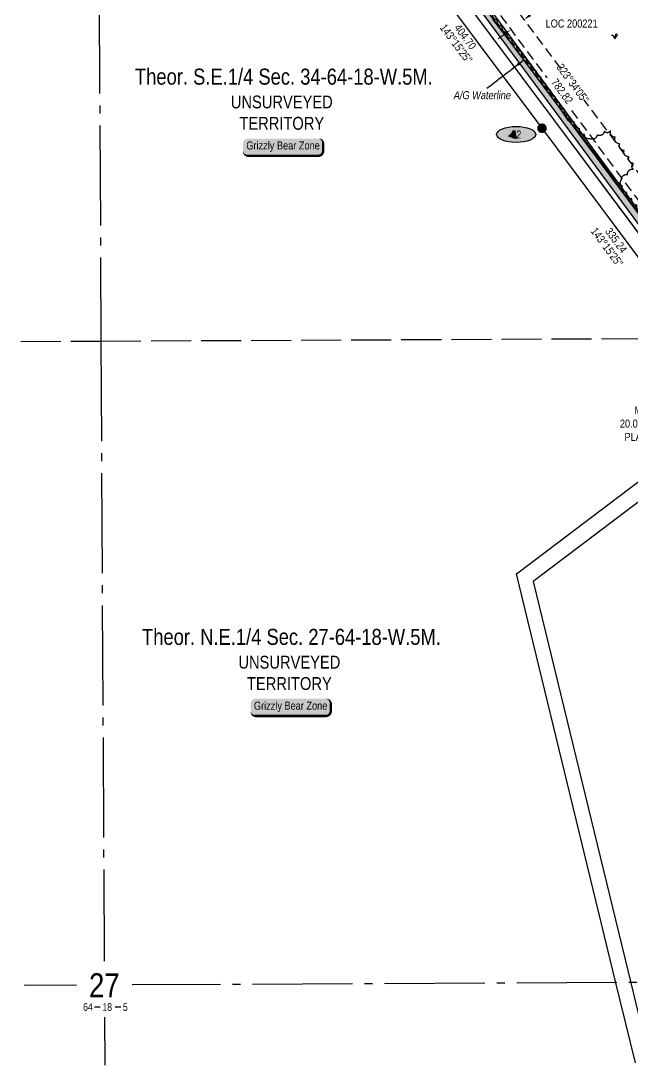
# Model space of a CAD drawing. Extents: x 522460 to 527368, y 6046501 to 6050026.
# Drawn here: x 523493 to 524256, y 6046584 to 6047888 of the extents above; entities that cross this region are included whole.
import ezdxf
from ezdxf.enums import TextEntityAlignment as Align

# ---------------------------------------------------------------- set-up
doc = ezdxf.new("R2010")
doc.units = 0
doc.header["$LTSCALE"] = 5
doc.header["$PDSIZE"] = 0.5
for name, pattern in [('0', [1, 1, 0]), ('foc-ACCESSROAD', [3.75, 2.5, -1.25]), ('foc-QUARTERLINE', [33, 25, -3, 2, -3]), ('foc-TOPO', [1, 0.2, -0.8]), ('foc-UNSURVEYED', [12.5, 10, -2.5])]:
    doc.linetypes.add(name, pattern=pattern)
doc.layers.get('Defpoints').update_dxf_attribs({"color": 9})
for name, color, linetype in [('10', 1, 'Continuous'), ('9', 3, 'Continuous'), ('AS-PIPE-AG', 44, 'Continuous'), ('AS-PIPE-UG-T', 44, 'Continuous'), ('AS-WILDLIFE-BLOCK', 131, 'Continuous'), ('C-AR', 13, 'foc-ACCESSROAD'), ('C-RW', 13, 'Continuous'), ('C-SYMBOL', 7, 'Continuous'), ('F-RW', 190, 'Continuous'), ('L-BD1', 253, 'Continuous'), ('L-MON', 1, 'Continuous'), ('L-SECLBL', 7, 'Continuous'), ('L-SECQ', 8, 'foc-QUARTERLINE'), ('L-UNS-T', 3, 'Continuous'), ('L-USEC', 7, 'foc-UNSURVEYED'), ('P-ELEVATION', 7, 'Continuous'), ('P-PROPOSED', 10, 'Continuous'), ('P-PROPOSED-H', 21, 'Continuous'), ('P-STATION', 7, 'Continuous'), ('T-BUSH', 110, '0'), ('T-GENERAL', 48, 'foc-TOPO')]:
    doc.layers.add(name, color=color, linetype=linetype)
doc.layers.add('C-AR-T', color=13, linetype='Continuous', lineweight=9)
doc.layers.add('F-RW-T', color=190, linetype='Continuous', lineweight=9)
doc.styles.add('175L', font='ARIALN.TTF', dxfattribs={"height": 20})
doc.styles.add('80', font='ARIALN.TTF', dxfattribs={"height": 10})
doc.styles.add('80CG', font='ARIALN.TTF', dxfattribs={"height": 10})
doc.styles.add('80L', font='ARIALN.TTF', dxfattribs={"height": 10})
doc.styles.add('SIMPLEX', font='ARIALN.TTF')
doc.dimstyles.new('Compass 5 000', dxfattribs={"dimscale": 5, "dimtxt": 9, "dimasz": 2, "dimexe": 0.2, "dimexo": 0.0625, "dimgap": 0.5, "dimtad": 0, "dimtih": 1, "dimtoh": 1, "dimzin": 0, "dimdsep": 46, "dimtxsty": '80CG', "dimcen": 0.1, "dimse1": 1, "dimse2": 1, "dimclrd": 256, "dimclrt": 256, "dimaunit": 1, "dimadec": 4, "dimazin": 0, "dimtfac": 0.06, "dimtofl": 0, "dimtmove": 0, "dimatfit": 1, "dimfxl": 0.2, "dimtolj": 1, "dimtzin": 0, "dimlwd": -1, "dimarcsym": 0})

# ---------------------------------------------------------------- blocks, each defined once
blk = doc.blocks.new('fdia')
at = {"color": 255, "const_width": 1}
blk.add_lwpolyline([(-0.5, 0, 1), (0.5, 0, 1)], format="xyb", close=True, dxfattribs=at)
blk = doc.blocks.new('Fdiaa')
blk.add_blockref('fdia', (0, 0))
blk = doc.blocks.new('fdib')
at = {"color": 1, "const_width": 1.6}
blk.add_lwpolyline([(-0.4, 0, 1), (0.4, 0, 1)], format="xyb", close=True, dxfattribs=at)
at = {"color": 1}
blk.add_circle((0, 0), 0.8, dxfattribs=at)
blk = doc.blocks.new('Fdibb')
blk.add_blockref('fdib', (0, 0))
blk = doc.blocks.new('fdicc')
for name in ['Fdibb', 'Fdiaa']:
    blk.add_blockref(name, (0, 0))
blk = doc.blocks.new('FDI')
blk.add_blockref('fdicc', (0, 0))
blk = doc.blocks.new('L-SECLBL')
at = {"layer": '9', "color": 7}
for p, q in [((-5.1, -27.8), (-12.3, -27.8)), ((20.7, -27.8), (13.5, -27.8))]:
    blk.add_line(p, q, dxfattribs=at)
at = {"layer": '10', "color": 2, "style": 'SIMPLEX'}
blk.add_attdef('SEC', text='', height=30, dxfattribs=at).set_placement((0, 0), align=Align.MIDDLE)
at = {"layer": '10', "color": 5, "style": '80L'}
blk.add_attdef('TWP', text='', height=9.5, dxfattribs=at).set_placement((-14.4, -27.4), align=Align.MIDDLE_RIGHT)
blk.add_attdef('RGE', text='', height=9.5, dxfattribs=at).set_placement((3.6, -27.4), align=Align.MIDDLE_CENTER)
blk.add_attdef('MER', text='', height=9.5, dxfattribs=at).set_placement((23.2, -27.4), align=Align.MIDDLE_LEFT)
blk = doc.blocks.new('MUSK')
at = {"layer": 'T-GENERAL', "linetype": 'Continuous'}
for centre, radius, start, end in [((-0.86, 0.03), 0.856, 357.7915, 88.2897), ((1.86, 0.15), 1.86, 140.732, 184.6871), ((1.91, -0.8), 2.08, 122.4427, 157.2145)]:
    blk.add_arc(centre, radius, start, end, dxfattribs=at)
blk = doc.blocks.new('*D368')
at = {"layer": 'C-AR-T', "transparency": 16777216}
for p, q in [((524327.4, 6047384.7), (524317.4, 6047384.7)), ((524333.4, 6047376.8), (524327.4, 6047384.7)), ((524357.5, 6047344.8), (524363.5, 6047336.8))]:
    blk.add_line(p, q, dxfattribs=at)
for points in [[(524334.8, 6047377.8), (524332.1, 6047375.8), (524339.5, 6047368.8)], [(524358.8, 6047345.8), (524356.2, 6047343.8), (524351.5, 6047352.8)]]:
    blk.add_solid(points, dxfattribs=at)
at = {"layer": 'Defpoints', "color": 0, "transparency": 16777216}
for p in [(524351.3, 6047377.7), (524363.3, 6047361.7), (524351.5, 6047352.8)]:
    blk.add_point(p, dxfattribs=at)
at = {"layer": 'C-AR-T', "transparency": 16777216, "insert": (524277.9, 6047384.7), "char_height": 10, "attachment_point": 5, "style": '80CG', "bg_fill": 3, "box_fill_scale": 1.1, "bg_fill_color": 256, "bg_fill_true_color": 13158600, "bg_fill_transparency": 0}
blk.add_mtext('\\A1;Murphy\\P20.00 P/L R/W\\PPLA 121962', dxfattribs=at)
blk = doc.blocks.new('*D383')
at = {"layer": 'Defpoints', "color": 0, "transparency": 16777216}
for p in [(524051.2, 6047932.8), (524083, 6047890.1), (524071, 6047881.2)]:
    blk.add_point(p, dxfattribs=at)
at = {"layer": 'F-RW-T', "transparency": 16777216}
for p, q in [((524059.2, 6047938.8), (524082.6, 6047956.2)), ((524082.6, 6047956.2), (524092.6, 6047956.2)), ((524031.2, 6047917.8), (524023.1, 6047911.8))]:
    blk.add_line(p, q, dxfattribs=at)
for points in [[(524058.2, 6047940.1), (524060.2, 6047937.4), (524051.2, 6047932.8)], [(524030.2, 6047919.2), (524032.2, 6047916.5), (524039.2, 6047923.8)]]:
    blk.add_solid(points, dxfattribs=at)
at = {"layer": 'F-RW-T', "transparency": 16777216, "insert": (524131.7, 6047956.2), "char_height": 10, "attachment_point": 5, "style": '80CG'}
blk.add_mtext('\\A1;Veren\\P15.00 P/L R/W\\PPLA 141388', dxfattribs=at)
blk = doc.blocks.new('*U388')
h = blk.add_hatch(color=255)
edge = h.paths.add_edge_path()
edge.add_line((-44, -11.5), (44, -11.5))
edge.add_arc((44, -5.5), 6, 270, 360)
edge.add_line((50, -5.5), (50, 4))
edge.add_arc((44, 4), 6, 0, 90)
edge.add_line((44, 10), (-44, 10))
edge.add_arc((-44, 4), 6, 90, 180)
edge.add_line((-50, 4), (-50, -5.5))
edge.add_arc((-44, -5.5), 6, 180, 270)
at = {"color": 131, "flags": 128}
blk.add_lwpolyline([(-44, -11.5, 3, 3, 0), (44, -11.5, 3, 3, 0.414214), (50, -5.5, 3, 3, 0), (50, 4, 3, 0, 0.414214), (44, 10, 0, 0, 0), (-44, 10, 0, 0, 0.414214), (-50, 4, 0, 0, 0), (-50, -5.5, 0, 3, 0.414214)], format="xyseb", close=True, dxfattribs=at)
at = {"color": 131, "style": '80'}
blk.add_attdef('ENTER_TEXT_001', (-36, -5), '', height=10, dxfattribs=at)
blk = doc.blocks.new('*U364')
at = {"layer": 'P-ELEVATION'}
h = blk.add_hatch(color=111, dxfattribs=at)
h.dxf.hatch_style = 1
edge = h.paths.add_edge_path()
edge.add_ellipse((0, 0), major_axis=(-24.4, 0), ratio=0.410256, start_angle=0, end_angle=360)
at = {"layer": 'P-ELEVATION', "color": 7, "flags": 128}
blk.add_lwpolyline([(0, 0, 12.5, 0, 0), (-10.7, -2.2, 0, 0, 0)], format="xyseb", dxfattribs=at)
at = {"layer": 'P-ELEVATION', "color": 7}
blk.add_ellipse((0, 0), major_axis=(-24.4, 0), ratio=0.410256, dxfattribs=at)
at = {"layer": 'P-ELEVATION', "style": '80'}
blk.add_attdef('ELEVATION', text='', height=10, dxfattribs=at).set_placement((0, 0), align=Align.MIDDLE_CENTER)
blk = doc.blocks.new('*D484')
at = {"layer": 'C-AR-T', "transparency": 16777216}
for p, q in [((524128.9, 6047895), (524136.9, 6047900.9)), ((524136.9, 6047900.9), (524146.9, 6047900.9)), ((524096.9, 6047871), (524088.8, 6047865.1))]:
    blk.add_line(p, q, dxfattribs=at)
for points in [[(524127.9, 6047896.3), (524129.9, 6047893.6), (524120.9, 6047889)], [(524095.9, 6047872.4), (524097.9, 6047869.7), (524104.9, 6047877)]]:
    blk.add_solid(points, dxfattribs=at)
at = {"layer": 'Defpoints', "color": 0, "transparency": 16777216}
for p in [(524115.4, 6047896.3), (524120.9, 6047889), (524099.4, 6047884.4)]:
    blk.add_point(p, dxfattribs=at)
at = {"layer": 'C-AR-T', "transparency": 16777216, "insert": (524180.4, 6047900.9), "char_height": 10, "attachment_point": 5, "style": '80CG'}
blk.add_mtext('\\A1;Murphy\\P20.00 A/R\\PLOC 200221', dxfattribs=at)

msp = doc.modelspace()

# ---------------------------------------------------------------- hatches: boundary and pattern name
at = {"layer": 'P-PROPOSED-H'}
h = msp.add_hatch(color=256, dxfattribs=at)
h.dxf.hatch_style = 1
h.paths.add_polyline_path([(523670.967, 6049096.484), (523767.918, 6048702.57), (523827.188, 6048442.534), (523899.271, 6048239.285), (523927.04, 6048126.604), (523955.042, 6048069.453), (524419.664, 6047439.985), (524627.06, 6047162.417), (524716.13, 6047035.953), (524786.162, 6046942.441), (524778.149, 6046936.468), (524707.869, 6047030.325), (524618.979, 6047156.533), (524411.639, 6047434.026), (523946.46, 6048064.253), (523917.592, 6048123.17), (523889.685, 6048236.411), (523817.573, 6048439.744), (523758.192, 6048700.265), (523660.686, 6049096.433)])

# ---------------------------------------------------------------- linework, layer by layer
at = {"layer": 'AS-PIPE-AG', "flags": 128}
msp.add_lwpolyline([(524264.9, 6047647.169), (524246.319, 6047671.256), (524228.688, 6047696.049), (524210.682, 6047720.501), (524193.668, 6047742.824), (524186.967, 6047751.532), (524182.735, 6047756.382), (524176.639, 6047762.656), (524168.035, 6047775.089), (524150.466, 6047799.745), (524132.14, 6047823.905), (524114.227, 6047848.252), (524086.289, 6047884.221), (524082.293, 6047889.03)], dxfattribs=at)
at = {"layer": 'C-AR'}
msp.add_lwpolyline([(523622.778, 6048267.06), (523844.739, 6048125.387), (523956.954, 6048108.588), (524193.858, 6047791.238), (524394.88, 6047521.975), (524429.493, 6047472.568), (524429.637, 6047437.522), (524378.681, 6047510.258), (524177.839, 6047779.28), (523945.857, 6048090.037), (523837.571, 6048106.248), (523611.315, 6048250.662)], dxfattribs=at)
at = {"layer": 'C-RW', "flags": 128}
for points in [[(523917.996, 6048085.554), (524157.839, 6047764.307), (524358.436, 6047495.573), (524409.213, 6047423.067), (524403.064, 6047417.908), (524417.904, 6047403.064), (524844.293, 6046831.038), (524981.308, 6046647.117), (524979.353, 6046635.062), (524971.762, 6046588.273)], [(524953.508, 6046588.186), (524955.27, 6046599.043), (524960.04, 6046628.449), (524963.468, 6046649.58), (524964.101, 6046653.485), (524836.279, 6046825.065), (524410.323, 6047396.51), (524395.378, 6047411.459), (524343.856, 6047485.03), (524143.423, 6047753.544), (523901.435, 6048077.664)], [(524260.038, 6046586.472), (524235.797, 6046686.294), (524111.749, 6047197.12), (524381.01, 6047400.601), (524395.378, 6047411.459), (524396.847, 6047409.361), (524406.86, 6047395.069), (524396.965, 6047387.592), (524392.504, 6047384.22), (524132.533, 6047187.771), (524254.289, 6046686.383), (524278.53, 6046586.56)]]:
    msp.add_lwpolyline(points, dxfattribs=at)
at = {"layer": 'F-RW', "flags": 128}
for points in [[(523918.013, 6048085.569), (524157.853, 6047764.34), (524358.588, 6047495.424), (524399.816, 6047436.532), (524385.066, 6047426.211), (524370.32, 6047415.893), (524397.117, 6047377.699), (524413.99, 6047366.509), (524824.259, 6046816.094), (524918.255, 6046689.983), (524939.862, 6046600.664), (524938.177, 6046590.276)], [(524953.401, 6046590.349), (524955.16, 6046601.188), (524932.107, 6046696.486), (524836.28, 6046825.054), (524419.147, 6047384.676), (524409.893, 6047390.814), (524395.393, 6047411.48), (524419.726, 6047428.505), (524419.694, 6047434.282), (524370.602, 6047504.392), (524169.867, 6047773.308), (523931.814, 6048092.144)]]:
    msp.add_lwpolyline(points, dxfattribs=at)
at = {"layer": 'L-SECQ'}
for p, q in [((523588.764, 6048252.004), (523592.762, 6047487.838)), ((523592.762, 6047487.838), (523596.819, 6046713.682)), ((523562.329, 6046683.531), (523497.022, 6046683.218)), ((524401.912, 6046687.55), (523631.575, 6046683.862)), ((523597.186, 6046643.719), (523597.5, 6046583.75))]:
    msp.add_line(p, q, dxfattribs=at)
at = {"layer": 'L-USEC'}
for p, q in [((523492.814, 6047487.362), (523592.762, 6047487.838)), ((523592.762, 6047487.838), (524397.565, 6047491.67))]:
    msp.add_line(p, q, dxfattribs=at)
at = {"layer": 'P-PROPOSED', "flags": 128}
msp.add_lwpolyline([(523670.967, 6049096.484), (523767.918, 6048702.57), (523827.188, 6048442.534), (523899.271, 6048239.285), (523927.04, 6048126.604), (523955.042, 6048069.453), (524419.664, 6047439.985), (524627.06, 6047162.417), (524716.13, 6047035.953), (524786.162, 6046942.441), (524778.149, 6046936.468), (524707.869, 6047030.325), (524618.979, 6047156.533), (524411.639, 6047434.026), (523946.46, 6048064.253), (523917.592, 6048123.17), (523889.685, 6048236.411), (523817.573, 6048439.744), (523758.192, 6048700.265), (523660.686, 6049096.433)], close=True, dxfattribs=at)
at = {"layer": 'T-BUSH', "flags": 128}
msp.add_lwpolyline([(524412.853, 6047484.872, -0.52056705), (524414.014, 6047474.945, -0.52056705), (524415.1, 6047465.011, -0.52056705), (524411.617, 6047463.917, -0.52056705), (524402.389, 6047463.241, -0.52056705), (524397.07, 6047471.703, -0.52056705), (524391.684, 6047480.12, -0.52056705), (524385.816, 6047488.211, -0.52056705), (524379.95, 6047496.303, -0.52056705), (524374.094, 6047504.403, -0.52056705), (524368.311, 6047512.554, -0.52056705), (524362.402, 6047520.613, -0.52056705), (524356.312, 6047528.538, -0.52056705), (524349.888, 6047536.194, -0.52056705), (524343.942, 6047544.199, -0.52056705), (524338.625, 6047552.663, -0.52056705), (524332.64, 6047560.663, -0.52056705), (524326.597, 6047568.624, -0.52056705), (524320.553, 6047576.586, -0.52056705), (524314.754, 6047584.725, -0.52056705), (524308.989, 6047592.89, -0.52056705), (524303.223, 6047601.054, -0.52056705), (524297.319, 6047609.118, -0.52056705), (524291.397, 6047617.17, -0.52056705), (524285.475, 6047625.221, -0.52056705), (524279.712, 6047633.387, -0.52056705), (524273.974, 6047641.571, -0.52056705), (524268.236, 6047649.754, -0.52056705), (524262.037, 6047657.592, -0.52056705), (524255.781, 6047665.387, -0.52056705), (524249.525, 6047673.182, -0.52056705), (524243.731, 6047681.322, -0.52056705), (524242.602, 6047688.988, -0.52056705), (524250.067, 6047695.635, -0.52056705), (524257.532, 6047702.281, -0.52056705), (524257.796, 6047709.681, -0.52056705), (524251.87, 6047717.73, -0.52056705), (524245.943, 6047725.778, -0.52056705), (524240.285, 6047734.015, -0.52056705), (524234.728, 6047742.323, -0.52056705), (524229.172, 6047750.631, -0.52056705), (524221.165, 6047749.584, -0.52056705), (524212.249, 6047745.066, -0.52056705), (524203.333, 6047740.549, -0.52056705), (524196.503, 6047745.555, -0.52056705), (524190.369, 6047753.446, -0.52056705), (524183.803, 6047760.973, -0.52056705), (524177.38, 6047768.605, -0.52056705), (524171.75, 6047776.862, -0.52056705), (524165.86, 6047784.937, -0.52056705), (524159.97, 6047793.012, -0.52056705), (524154.08, 6047801.087, -0.52056705), (524148.138, 6047809.124, -0.52056705), (524142.173, 6047817.144, -0.52056705), (524136.208, 6047825.164, -0.52056705), (524130.244, 6047833.184, -0.52056705), (524124.281, 6047841.205, -0.52056705), (524118.317, 6047849.226, -0.52056705), (524112.344, 6047857.005, -0.52056705), (524106.217, 6047864.902, -0.52056705), (524100.09, 6047872.799, -0.52056705), (524093.963, 6047880.695, -0.52056705), (524087.86, 6047888.61, -0.52056705), (524082.123, 6047896.794, -0.52056705), (524076.494, 6047905.053, -0.52056705), (524070.683, 6047913.184, -0.52056705), (524064.812, 6047921.272, -0.52056705), (524058.94, 6047929.361, -0.52056705), (524053.061, 6047937.443, -0.52056705), (524047.024, 6047945.41, -0.52056705), (524040.988, 6047953.376, -0.52056705), (524034.952, 6047961.342, -0.52056705), (524028.891, 6047969.289, -0.52056705), (524022.829, 6047977.236, -0.52056705), (524016.719, 6047985.145, -0.52056705), (524010.713, 6047993.109, -0.52056705), (524005.489, 6048001.621, -0.52056705), (523999.77, 6048009.818, -0.52056705), (523993.233, 6048017.362, -0.52056705), (523986.702, 6048024.918, -0.52056705), (523980.636, 6048032.861, -0.52056705), (523974.542, 6048040.783, -0.52056705), (523968.446, 6048048.704, -0.52056705), (523962.349, 6048056.624, -0.52056705), (523956.678, 6048064.847, -0.52056705), (523951.059, 6048073.11, -0.52056705), (523946.516, 6048081.943, -0.52056705), (523942.666, 6048091.164, -0.52056705), (523938.172, 6048100.092, -0.52056705), (523933.678, 6048109.02, -0.52056705), (523929.405, 6048118.054, -0.52056705), (523926.101, 6048127.429, -0.52056705), (523923.864, 6048137.171, -0.52056705), (523921.503, 6048146.883, -0.52056705), (523919.129, 6048156.592, -0.52056705), (523916.755, 6048166.3, -0.52056705), (523914.38, 6048176.009, -0.52056705), (523912.004, 6048185.717, -0.52056705), (523909.629, 6048195.426, -0.52056705), (523907.253, 6048205.134, -0.52056705), (523904.783, 6048214.818, -0.52056705), (523902.128, 6048224.454, -0.52056705), (523899.473, 6048234.09, -0.52056705), (523896.738, 6048243.703, -0.52056705), (523893.876, 6048253.279, -0.52056705), (523891.014, 6048262.855, -0.52056705), (523888.092, 6048272.413, -0.52056705), (523885.021, 6048281.924, -0.52056705), (523881.95, 6048291.436, -0.52056705), (523878.879, 6048300.947, -0.52056705), (523883.485, 6048308.116, -0.52056705), (523884.785, 6048316.442, -0.52056705), (523882.107, 6048326.071, -0.52056705), (523877.735, 6048333.049, -0.52056705), (523868.107, 6048331.999, -0.52056705), (523862.685, 6048340.346, -0.52056705), (523858.865, 6048349.582, -0.52056705), (523855.045, 6048358.818, -0.52056705), (523851.225, 6048368.054, -0.52056705), (523848.361, 6048377.624, -0.52056705), (523845.6, 6048387.23, -0.52056705), (523842.812, 6048396.828, -0.52056705), (523839.714, 6048406.33, -0.52056705), (523836.616, 6048415.833, -0.52056705), (523833.517, 6048425.335, -0.52056705), (523831.527, 6048435.129, -0.52056705), (523829.562, 6048444.928, -0.52056705), (523827.598, 6048454.728, -0.52056705), (523825.633, 6048464.528, -0.52056705), (523823.668, 6048474.328, -0.52056705), (523825.303, 6048482.439, -0.52056705), (523833.166, 6048488.386, -0.52056705), (523838.169, 6048496.248, -0.52056705)], format="xyb", dxfattribs=at)

# ---------------------------------------------------------------- block references
at = {"layer": 'AS-WILDLIFE-BLOCK'}
ref = msp.add_blockref('*U388', (523820.197, 6047730.683), dxfattribs=dict(at, xscale=0.99948771, yscale=0.99948771, zscale=0.99948771))
ref.add_attrib('ENTER_TEXT_001', 'Grizzly Bear Zone', (523774.31, 6047727.066), dxfattribs={"layer": '0', "color": 131, "height": 9.99488, "style": '80'})
ref = msp.add_blockref('*U388', (523829.673, 6047031.183), dxfattribs=dict(at, xscale=0.99948771, yscale=0.99948771, zscale=0.99948771))
ref.add_attrib('ENTER_TEXT_001', 'Grizzly Bear Zone', (523783.786, 6047027.566), dxfattribs={"layer": '0', "color": 131, "height": 9.99488, "style": '80'})
at = {"layer": 'L-MON', "xscale": 5, "yscale": 5, "zscale": 5}
msp.add_blockref('FDI', (524143.423, 6047753.544), dxfattribs=at)
at = {"layer": 'L-SECLBL'}
msp.add_blockref('L-SECLBL', (523596.976, 6046683.698), dxfattribs=at).add_auto_attribs({'SEC': '27', 'TWP': '64', 'RGE': '18', 'MER': '5'})
at = {"layer": 'P-STATION', "xscale": 0.99948771, "yscale": 0.99948771, "zscale": 0.99948771}
msp.add_blockref('*U364', (524111.197, 6047745.777), dxfattribs=at).add_auto_attribs({'ELEVATION': '32'})
at = {"layer": 'T-GENERAL', "xscale": 5.000374546880875, "yscale": 5.000374546880875, "zscale": 5.000374546880875, "rotation": 359.9971036430258}
msp.add_blockref('MUSK', (524234.177, 6047865.172), dxfattribs=at)

# ---------------------------------------------------------------- texts
at = {"layer": 'AS-PIPE-UG-T', "insert": (524033.313, 6047799.839), "char_height": 9.99488, "attachment_point": 1, "style": '80L'}
msp.add_mtext_dynamic_manual_height_columns('{\\fArial Narrow|b0|i1|c0|p34;A/G Waterline}', width=70.38222, gutter_width=49.974, heights=[0], dxfattribs=at)
at = {"layer": 'C-SYMBOL', "color": 3, "style": '175L'}
for s, p in [('Theor. S.E.1/4 Sec. 34-64-18-W.5M.', (523821.141, 6047801.988)), ('Theor. N.E.1/4 Sec. 27-64-18-W.5M.', (523830.617, 6047102.488))]:
    msp.add_text(s, height=20, dxfattribs=at).set_placement(p, align=Align.BOTTOM_CENTER)
at = {"layer": 'L-BD1', "style": '80L'}
for s, height, rotation, p in [("143°15'25''", 9.99488, 306.745, (524036.248, 6047859.206)), ('404.70', 9.9949, 306.745, (524047.66, 6047867.727)), ("143°15'25''", 9.99488, 306.7396, (524224.617, 6047605.088)), ('335.24', 9.9949, 306.7396, (524236.03, 6047613.607))]:
    msp.add_text(s, height=height, rotation=rotation, dxfattribs=at).set_placement(p, align=Align.MIDDLE)
at = {"layer": 'L-UNS-T', "color": 3, "char_height": 16, "attachment_point": 5, "style": '80L'}
for insert in [(523818.537, 6047772.937), (523828.013, 6047073.437)]:
    msp.add_mtext_dynamic_manual_height_columns('UNSURVEYED TERRITORY', width=126.34899, gutter_width=47.476, heights=[0], dxfattribs=dict(at, insert=insert))

# ---------------------------------------------------------------- dimensions: what is measured, and where the dimension line sits
at = {"layer": 'C-AR-T'}
dim = msp.add_aligned_dim(p1=(524099.383, 6047884.378), p2=(524115.401, 6047896.336), distance=-9.176, text='Murphy\\P20.00 A/R\\PLOC 200221', dimstyle='Compass 5 000', dxfattribs=at)
dim.commit()
dim.dimension.update_dxf_attribs({"geometry": '*D484', "text_midpoint": (524180.43, 6047900.947)})
at = {"layer": 'F-RW-T'}
dim = msp.add_linear_dim(base=(524051.203, 6047932.778), p1=(524070.994, 6047881.16), p2=(524083.023, 6047890.135), angle=36.729796, text='Veren\\P15.00 P/L R/W\\PPLA 141388', dimstyle='Compass 5 000', dxfattribs=at)
dim.commit()
dim.dimension.update_dxf_attribs({"geometry": '*D383', "text_midpoint": (524131.704, 6047956.219), "dimtype": 161})

# ---------------------------------------------------------------- leaders
at = {"layer": 'AS-PIPE-UG-T', "path_type": 1}
msp.add_leader([(524121.11, 6047838.897), (524074.413, 6047802.991)], dimstyle='Compass 5 000', override={"dimgap": 0.5, "dimtad": 0}, dxfattribs=at)

# ---------------------------------------------------------------- next in the draw order: texts
at = {"layer": 'L-BD1', "insert": (524185.949, 6047812.631), "char_height": 9.99488, "width": 46.91941, "attachment_point": 2, "rotation": 306.4316, "style": '80L', "bg_fill": 3, "box_fill_scale": 1.1, "bg_fill_color": 256, "bg_fill_transparency": 0}
msp.add_mtext("323°34'05'' 782.82", dxfattribs=at)

# ---------------------------------------------------------------- next in the draw order: dimensions: what is measured, and where the dimension line sits
at = {"layer": 'C-AR-T'}
dim = msp.add_linear_dim(base=(524351.487, 6047352.803), p1=(524351.257, 6047377.669), p2=(524363.291, 6047361.698), angle=306.998641, text='Murphy\\P20.00 P/L R/W\\PPLA 121962', dimstyle='Compass 5 000', override={"dimtxt": 10, "dimtfill": 1}, dxfattribs=at)
dim.commit()
dim.dimension.update_dxf_attribs({"geometry": '*D368', "text_midpoint": (524277.877, 6047384.748), "dimtype": 161})

doc.saveas('drawing.dxf')
